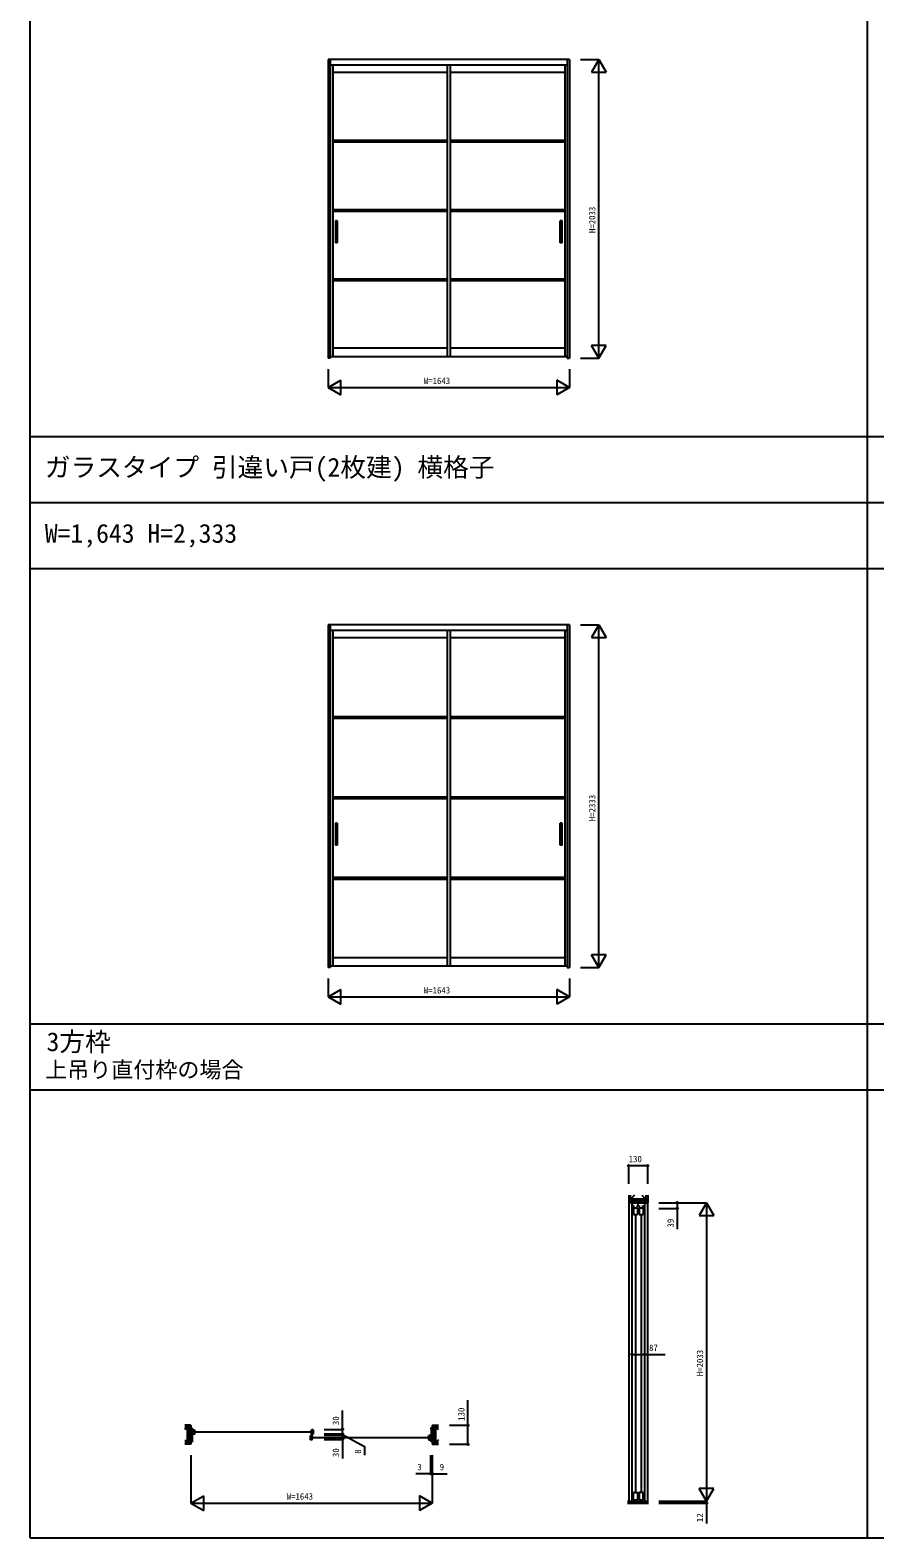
# Model space of a CAD drawing. Units: millimetres, scale not verified. Extents: x -14340 to 14341, y -10000 to 10000.
# Drawn here: x -14340 to -8589, y -10000 to 266 of the extents above; entities that cross this region are included whole.
import ezdxf
from ezdxf.enums import TextEntityAlignment as Align

# ---------------------------------------------------------------- set-up
doc = ezdxf.new("R2010")
doc.units = ezdxf.units.MM
doc.header["$LTSCALE"] = 50
for name, color, linetype in [('0-0_0', 7, 'Continuous'), ('0-1_YKK_A1', 4, 'Continuous'), ('0-2_YKK_B1', 4, 'Continuous'), ('0-3_YKK_C1', 4, 'Continuous'), ('0-4_YKK_F1', 7, 'Continuous'), ('0-5_YKK_N1', 2, 'Continuous'), ('0-6_YKK_Z1', 7, 'Continuous')]:
    doc.layers.add(name, color=color, linetype=linetype)
doc.styles.add('ＭＳ ゴシック', font='')
doc.styles.get('ＭＳ ゴシック').set_extended_font_data('MS Gothic')

msp = doc.modelspace()

# ---------------------------------------------------------------- linework, layer by layer
at = {"layer": '0-1_YKK_A1'}
for p, q in [((-10668.3, 66.5), (-12311.3, 66.5)), ((-12311.3, 66.5), (-12311.3, -1966.5)), ((-12296.3, 66.5), (-12296.3, -1966.5)), ((-10683.3, 27.5), (-12296.3, 27.5)), ((-12279.3, 27.5), (-12279.3, -1957.5)), ((-11499.8, 27.5), (-11499.8, -1957.5)), ((-11479.8, 27.5), (-11479.8, -1957.5)), ((-10700.3, 27.5), (-10700.3, -1957.5)), ((-10683.3, 66.5), (-10683.3, -1966.5)), ((-10668.3, 66.5), (-10668.3, -1966.5)), ((-11499.8, -21.5), (-12279.3, -21.5)), ((-10700.3, -21.5), (-11479.8, -21.5)), ((-12279.3, -482), (-11499.8, -482)), ((-12279.3, -494), (-11499.8, -494)), ((-11479.8, -482), (-10700.3, -482)), ((-11479.8, -494), (-10700.3, -494)), ((-12279.3, -954.5), (-11499.8, -954.5)), ((-12279.3, -966.5), (-11499.8, -966.5)), ((-11479.8, -954.5), (-10700.3, -954.5)), ((-11479.8, -966.5), (-10700.3, -966.5)), ((-12248.8, -1032.5), (-12261.8, -1032.5)), ((-12261.8, -1032.5), (-12261.8, -1182.5)), ((-12248.8, -1032.5), (-12248.8, -1182.5)), ((-10717.8, -1032.5), (-10730.8, -1032.5)), ((-10730.8, -1182.5), (-10730.8, -1032.5)), ((-10717.8, -1182.5), (-10717.8, -1032.5)), ((-12248.8, -1182.5), (-12261.8, -1182.5)), ((-10717.8, -1182.5), (-10730.8, -1182.5)), ((-12279.3, -1427), (-11499.8, -1427)), ((-11479.8, -1427), (-10700.3, -1427)), ((-12279.3, -1439), (-11499.8, -1439)), ((-11479.8, -1439), (-10700.3, -1439)), ((-11499.8, -1899.5), (-12279.3, -1899.5)), ((-10700.3, -1899.5), (-11479.8, -1899.5)), ((-12296.3, -1966.5), (-12311.3, -1966.5)), ((-10683.3, -1957.5), (-12296.3, -1957.5)), ((-10683.3, -1966.5), (-10668.3, -1966.5)), ((-10668.3, -3783.5), (-12311.3, -3783.5)), ((-12311.3, -3783.5), (-12311.3, -6116.5)), ((-12296.3, -3783.5), (-12296.3, -6116.5)), ((-10683.3, -3783.5), (-10683.3, -6116.5)), ((-10668.3, -3783.5), (-10668.3, -6116.5)), ((-10683.3, -3822.5), (-12296.3, -3822.5)), ((-12279.3, -3822.5), (-12279.3, -6107.5)), ((-11499.8, -3871.5), (-12279.3, -3871.5)), ((-11499.8, -3822.5), (-11499.8, -6107.5)), ((-11479.8, -3822.5), (-11479.8, -6107.5)), ((-10700.3, -3871.5), (-11479.8, -3871.5)), ((-10700.3, -3822.5), (-10700.3, -6107.5)), ((-12279.3, -4407), (-11499.8, -4407)), ((-11479.8, -4407), (-10700.3, -4407)), ((-12279.3, -4419), (-11499.8, -4419)), ((-11479.8, -4419), (-10700.3, -4419)), ((-12279.3, -4954.5), (-11499.8, -4954.5)), ((-12279.3, -4966.5), (-11499.8, -4966.5)), ((-11479.8, -4954.5), (-10700.3, -4954.5)), ((-11479.8, -4966.5), (-10700.3, -4966.5)), ((-12248.8, -5132.5), (-12261.8, -5132.5)), ((-12261.8, -5132.5), (-12261.8, -5282.5)), ((-12248.8, -5132.5), (-12248.8, -5282.5)), ((-10717.8, -5132.5), (-10730.8, -5132.5)), ((-10730.8, -5282.5), (-10730.8, -5132.5)), ((-10717.8, -5282.5), (-10717.8, -5132.5)), ((-12248.8, -5282.5), (-12261.8, -5282.5)), ((-10717.8, -5282.5), (-10730.8, -5282.5)), ((-12279.3, -5502), (-11499.8, -5502)), ((-12279.3, -5514), (-11499.8, -5514)), ((-11479.8, -5502), (-10700.3, -5502)), ((-11479.8, -5514), (-10700.3, -5514)), ((-11499.8, -6049.5), (-12279.3, -6049.5)), ((-10700.3, -6049.5), (-11479.8, -6049.5)), ((-12296.3, -6116.5), (-12311.3, -6116.5)), ((-10683.3, -6107.5), (-12296.3, -6107.5)), ((-10683.3, -6116.5), (-10668.3, -6116.5))]:
    msp.add_line(p, q, dxfattribs=at)
at = {"layer": '0-2_YKK_B1'}
for p, q in [((-13244.8, -9254.5), (-13229.8, -9254.5)), ((-13244.8, -9254.5), (-13244.8, -9341.5)), ((-13244.8, -9341.5), (-13229.8, -9341.5)), ((-13235.8, -9254.5), (-13235.8, -9341.5)), ((-13232.8, -9264), (-13232.8, -9294)), ((-13232.8, -9264), (-13220.8, -9264)), ((-13220.8, -9275), (-13212.8, -9275)), ((-13212.8, -9283), (-13220.8, -9283)), ((-13218.8, -9279), (-12427.3, -9279)), ((-12425.3, -9275), (-12433.3, -9275)), ((-12433.3, -9283), (-12425.3, -9283)), ((-12433.3, -9302), (-12433.3, -9332)), ((-12433.3, -9302), (-12421.3, -9302)), ((-12413.3, -9264), (-12425.3, -9264)), ((-12421.3, -9313), (-12413.3, -9313)), ((-12413.3, -9321), (-12421.3, -9321)), ((-12419.3, -9317), (-11627.8, -9317)), ((-12413.3, -9264), (-12413.3, -9294)), ((-11625.8, -9313), (-11633.8, -9313)), ((-11633.8, -9321), (-11625.8, -9321)), ((-11613.8, -9302), (-11625.8, -9302)), ((-11601.8, -9254.5), (-11616.8, -9254.5)), ((-11601.8, -9341.5), (-11616.8, -9341.5)), ((-11613.8, -9302), (-11613.8, -9332)), ((-11610.8, -9254.5), (-11610.8, -9341.5)), ((-11601.8, -9254.5), (-11601.8, -9341.5))]:
    msp.add_line(p, q, dxfattribs=at)
for points in [[(-13220.8, -9264), (-13220.8, -9294), (-13232.8, -9294)], [(-12421.3, -9302), (-12421.3, -9332), (-12433.3, -9332)], [(-12425.3, -9264), (-12425.3, -9294), (-12413.3, -9294)], [(-11625.8, -9302), (-11625.8, -9332), (-11613.8, -9332)]]:
    msp.add_lwpolyline(points, dxfattribs=at)
at = {"layer": '0-3_YKK_C1'}
for p, q in [((-10243.3, -7719), (-10241.3, -7719)), ((-10243.3, -7719), (-10243.3, -9751)), ((-10241.3, -7718), (-10158.3, -7718)), ((-10241.3, -7718), (-10241.3, -7757)), ((-10241.3, -7741.8), (-10225, -7741.8)), ((-10232.3, -7752), (-10205.3, -7752)), ((-10232.3, -7752), (-10232.3, -7798)), ((-10232.3, -7798), (-10205.3, -7798)), ((-10223.1, -7798), (-10223.1, -7806)), ((-10218.8, -7800), (-10218.8, -9690)), ((-10214.5, -7798), (-10214.5, -7806)), ((-10212.6, -7741.8), (-10187, -7741.8)), ((-10205.3, -7752), (-10205.3, -7798)), ((-10199.8, -7741.8), (-10199.8, -7718)), ((-10194.3, -7752), (-10167.3, -7752)), ((-10194.3, -7752), (-10194.3, -7798)), ((-10194.3, -7798), (-10167.3, -7798)), ((-10185.1, -7798), (-10185.1, -7806)), ((-10180.8, -7800), (-10180.8, -9690)), ((-10176.5, -7798), (-10176.5, -7806)), ((-10174.6, -7741.8), (-10158.3, -7741.8)), ((-10167.3, -7752), (-10167.3, -7798)), ((-10158.3, -7718), (-10158.3, -7757)), ((-10232.3, -9742), (-10232.3, -9692)), ((-10232.3, -9742), (-10205.3, -9742)), ((-10227.6, -9751), (-10227.6, -9742)), ((-10227.6, -9751), (-10210, -9751)), ((-10223.1, -9692), (-10223.1, -9684)), ((-10214.5, -9692), (-10214.5, -9684)), ((-10210, -9742), (-10210, -9751)), ((-10194.3, -9742), (-10167.3, -9742)), ((-10189.6, -9742), (-10189.6, -9751)), ((-10189.6, -9751), (-10172, -9751)), ((-10185.1, -9692), (-10185.1, -9684)), ((-10176.5, -9692), (-10176.5, -9684)), ((-10172, -9751), (-10172, -9742)), ((-10167.3, -9742), (-10167.3, -9692))]:
    msp.add_line(p, q, dxfattribs=at)
for points in [[(-10158.3, -7719), (-10156.3, -7719), (-10156.3, -9751)], [(-10232.3, -9692), (-10205.3, -9692), (-10205.3, -9742)], [(-10167.3, -9692), (-10194.3, -9692), (-10194.3, -9742)]]:
    msp.add_lwpolyline(points, dxfattribs=at)
at = {"layer": '0-4_YKK_F1'}
for p, q in [((-14339.8, -10000), (-14339.8, 10000)), ((-8639.8, -10000), (-8639.8, 9500)), ((-14339.8, -2500), (14160.2, -2500)), ((-14339.8, -2950), (14160.2, -2950)), ((-14339.8, -3400), (14160.2, -3400)), ((-14339.8, -6500), (14160.2, -6500)), ((-14339.8, -6950), (14160.2, -6950)), ((-14339.8, -10000), (14341.2, -10000))]:
    msp.add_line(p, q, dxfattribs=at)
at = {"layer": '0-5_YKK_N1'}
for p, q in [((-10593.3, 66.5), (-10468.3, 66.5)), ((-10468.3, 66.5), (-10518.3, -20.1)), ((-10468.3, -1966.5), (-10468.3, 66.5)), ((-10468.3, 66.5), (-10418.3, -20.1)), ((-10518.3, -20.1), (-10418.3, -20.1)), ((-10468.3, -1966.5), (-10518.3, -1879.9)), ((-10418.3, -1879.9), (-10518.3, -1879.9)), ((-10468.3, -1966.5), (-10418.3, -1879.9)), ((-12311.3, -2041.5), (-12311.3, -2166.5)), ((-10668.3, -2041.5), (-10668.3, -2166.5)), ((-10593.3, -1966.5), (-10468.3, -1966.5)), ((-12311.3, -2166.5), (-12224.7, -2116.5)), ((-12224.7, -2216.5), (-12224.7, -2116.5)), ((-10668.3, -2166.5), (-10754.9, -2116.5)), ((-10754.9, -2116.5), (-10754.9, -2216.5)), ((-12311.3, -2166.5), (-10668.3, -2166.5)), ((-12311.3, -2166.5), (-12224.7, -2216.5)), ((-10668.3, -2166.5), (-10754.9, -2216.5)), ((-10593.3, -3783.5), (-10468.3, -3783.5)), ((-10468.3, -3783.5), (-10518.3, -3870.1)), ((-10468.3, -6116.5), (-10468.3, -3783.5)), ((-10468.3, -3783.5), (-10418.3, -3870.1)), ((-10518.3, -3870.1), (-10418.3, -3870.1)), ((-10468.3, -6116.5), (-10518.3, -6029.9)), ((-10418.3, -6029.9), (-10518.3, -6029.9)), ((-10468.3, -6116.5), (-10418.3, -6029.9)), ((-10593.3, -6116.5), (-10468.3, -6116.5)), ((-12311.3, -6191.5), (-12311.3, -6316.5)), ((-10668.3, -6191.5), (-10668.3, -6316.5)), ((-12311.3, -6316.5), (-12224.7, -6266.5)), ((-12311.3, -6316.5), (-10668.3, -6316.5)), ((-12311.3, -6316.5), (-12224.7, -6366.5)), ((-12224.7, -6366.5), (-12224.7, -6266.5)), ((-10668.3, -6316.5), (-10754.9, -6266.5)), ((-10754.9, -6266.5), (-10754.9, -6366.5)), ((-10668.3, -6316.5), (-10754.9, -6366.5)), ((-10264.8, -7590.5), (-10264.8, -7465.5)), ((-10264.8, -7465.5), (-10134.8, -7465.5)), ((-10134.8, -7590.5), (-10134.8, -7465.5)), ((-10059.8, -7718), (-9934.8, -7718)), ((-10059.8, -7718), (-9734.8, -7718)), ((-10059.8, -7757), (-9934.8, -7757)), ((-9734.8, -7718), (-9784.8, -7804.6)), ((-9734.8, -7718), (-9734.8, -9751)), ((-9734.8, -7718), (-9684.8, -7804.6)), ((-9784.8, -7804.6), (-9684.8, -7804.6)), ((-10243.3, -8626), (-10243.3, -8751)), ((-10156.3, -8626), (-10156.3, -8751)), ((-11484.3, -9233), (-11359.3, -9233)), ((-12338.3, -9262), (-12213.3, -9262)), ((-12338.3, -9292), (-12213.3, -9292)), ((-12338.3, -9292), (-12213.3, -9292)), ((-12338.3, -9300), (-12213.3, -9300)), ((-12338.3, -9300), (-12213.3, -9300)), ((-12338.3, -9330), (-12213.3, -9330)), ((-12213.3, -9292), (-12213.3, -9272)), ((-12213.3, -9300), (-12213.3, -9292)), ((-12213.3, -9300), (-12213.3, -9292)), ((-12213.3, -9300), (-12213.3, -9320)), ((-13244.8, -9438), (-13244.8, -9763)), ((-11613.8, -9438), (-11613.8, -9563)), ((-11610.8, -9438), (-11610.8, -9563)), ((-11610.8, -9438), (-11610.8, -9563)), ((-11601.8, -9438), (-11601.8, -9563)), ((-11601.8, -9438), (-11601.8, -9763)), ((-11484.3, -9363), (-11359.3, -9363)), ((-11613.8, -9563), (-11713.8, -9563)), ((-11610.8, -9563), (-11630.8, -9563)), ((-11610.8, -9563), (-11613.8, -9563)), ((-11610.8, -9563), (-11601.8, -9563)), ((-11610.8, -9563), (-11590.8, -9563)), ((-11601.8, -9563), (-11501.8, -9563)), ((-13244.8, -9763), (-13158.2, -9713)), ((-13158.2, -9813), (-13158.2, -9713)), ((-11601.8, -9763), (-11688.4, -9713)), ((-11688.4, -9713), (-11688.4, -9813)), ((-10059.8, -9751), (-9734.8, -9751)), ((-10059.8, -9751), (-9734.8, -9751)), ((-9734.8, -9751), (-9784.8, -9664.4)), ((-9684.8, -9664.4), (-9784.8, -9664.4)), ((-9734.8, -9751), (-9684.8, -9664.4)), ((-9734.8, -9751), (-9734.8, -9763)), ((-13244.8, -9763), (-11601.8, -9763)), ((-13244.8, -9763), (-13158.2, -9813)), ((-11601.8, -9763), (-11688.4, -9813))]:
    msp.add_line(p, q, dxfattribs=at)
for points in [[(-9934.8, -7718), (-9934.8, -7757), (-9934.8, -7897)], [(-10243.3, -8751), (-10156.3, -8751), (-10016.3, -8751)], [(-12213.3, -9292), (-12213.3, -9262), (-12213.3, -9132)], [(-11359.3, -9363), (-11359.3, -9233), (-11359.3, -9063)], [(-12213.3, -9296), (-12063.3, -9377.5), (-12063.3, -9437.5)], [(-12213.3, -9300), (-12213.3, -9330), (-12213.3, -9460)], [(-10059.8, -9763), (-9734.8, -9763), (-9734.8, -9903)]]:
    msp.add_lwpolyline(points, dxfattribs=at)
for centre in [(-10264.8, -7465.5), (-10134.8, -7465.5), (-9934.8, -7718), (-9934.8, -7757), (-10243.3, -8751), (-10156.3, -8751), (-11359.3, -9233), (-12213.3, -9262), (-12213.3, -9292), (-12213.3, -9292), (-12213.3, -9300), (-12213.3, -9300), (-12213.3, -9330), (-11359.3, -9363), (-11613.8, -9563), (-11610.8, -9563), (-11610.8, -9563), (-11601.8, -9563), (-9734.8, -9763)]:
    msp.add_circle(centre, 5, dxfattribs=at)
at = {"layer": '0-6_YKK_Z1'}
for p, q in [((-10264.8, -7665.5), (-10264.8, -7718)), ((-10262.8, -7705.5), (-10262.8, -7665.5)), ((-10254.3, -7705.5), (-10254.3, -7665.5)), ((-10252.3, -7693.5), (-10252.3, -7665.5)), ((-10224.3, -7665.5), (-10252.3, -7693.5)), ((-10252.3, -7693.5), (-10252.3, -7705.5)), ((-10252.3, -7705.5), (-10147.3, -7693.5)), ((-10147.3, -7665.5), (-10147.3, -7693.5)), ((-10147.3, -7693.5), (-10147.3, -7705.5)), ((-10136.8, -7705.5), (-10136.8, -7665.5)), ((-10134.8, -7665.5), (-10134.8, -7718)), ((-10264.8, -7705.5), (-10252.3, -7705.5)), ((-10264.8, -7707.5), (-10232.8, -7707.5)), ((-10232.8, -7716), (-10264.8, -7716)), ((-10232.8, -7718), (-10264.8, -7718)), ((-10264.8, -7718), (-10264.8, -9751)), ((-10147.3, -7705.5), (-10252.3, -7705.5)), ((-10232.8, -7718), (-10232.8, -7705.5)), ((-10232.8, -7718), (-10167, -7705.5)), ((-10166.8, -7718), (-10232.8, -7718)), ((-10166.8, -7718), (-10166.8, -7705.5)), ((-10134.8, -7707.5), (-10166.8, -7707.5)), ((-10166.8, -7716), (-10134.8, -7716)), ((-10166.8, -7718), (-10134.8, -7718)), ((-10134.8, -7705.5), (-10147.3, -7705.5)), ((-10134.8, -9751), (-10134.8, -7718)), ((-13244.8, -9233), (-13287.1, -9233)), ((-13257.3, -9235), (-13287.1, -9235)), ((-13257.3, -9245.5), (-13257.3, -9233)), ((-13255.3, -9363), (-13255.3, -9233)), ((-13246.8, -9233), (-13246.8, -9363)), ((-13244.8, -9233), (-13244.8, -9363)), ((-11601.8, -9233), (-11559.3, -9233)), ((-11601.8, -9233), (-11601.8, -9363)), ((-11599.8, -9233), (-11599.8, -9363)), ((-11591.3, -9363), (-11591.3, -9233)), ((-11589.3, -9245.5), (-11589.3, -9233)), ((-11589.3, -9235), (-11559.3, -9235)), ((-13287.1, -9243.5), (-13257.3, -9243.5)), ((-13287.1, -9263.3), (-13269.3, -9245.5)), ((-13287.1, -9332.7), (-13269.3, -9350.5)), ((-13269.3, -9245.5), (-13257.3, -9245.5)), ((-13269.3, -9245.5), (-13257.3, -9350.5)), ((-13257.3, -9350.5), (-13257.3, -9245.5)), ((-11559.3, -9243.5), (-11589.3, -9243.5)), ((-11577.3, -9245.5), (-11589.3, -9245.5)), ((-11559.3, -9263.5), (-11577.3, -9245.5)), ((-11559.3, -9332.5), (-11577.3, -9350.5)), ((-13269.3, -9350.5), (-13287.1, -9350.5)), ((-13287.1, -9352.5), (-13257.3, -9352.5)), ((-13257.3, -9361), (-13287.1, -9361)), ((-13244.8, -9363), (-13287.1, -9363)), ((-13269.3, -9350.5), (-13257.3, -9350.5)), ((-13257.3, -9350.5), (-13257.3, -9363)), ((-11601.8, -9363), (-11559.3, -9363)), ((-11589.3, -9350.5), (-11589.3, -9363)), ((-11577.3, -9350.5), (-11589.3, -9350.5)), ((-11559.3, -9352.5), (-11589.3, -9352.5)), ((-11589.3, -9361), (-11559.3, -9361)), ((-11577.3, -9350.5), (-11559.3, -9350.5)), ((-10272, -9751), (-10130.7, -9751)), ((-10272, -9753), (-10130.7, -9753)), ((-10272, -9755), (-10130.7, -9755)), ((-10272, -9757), (-10130.7, -9757)), ((-10272, -9759), (-10130.7, -9759)), ((-10272, -9761), (-10130.7, -9761)), ((-10272, -9761), (-10130.7, -9761)), ((-10272, -9763), (-10130.7, -9763))]:
    msp.add_line(p, q, dxfattribs=at)
for points in [[(-10175.3, -7665.5), (-10147.3, -7693.5), (-10252.3, -7693.5)], [(-13269.3, -9350.5), (-13269.3, -9245.5), (-13287.1, -9245.5)], [(-11589.3, -9350.5), (-11589.3, -9245.5), (-11577.3, -9350.5)], [(-11577.3, -9350.5), (-11577.3, -9245.5), (-11559.3, -9245.5)]]:
    msp.add_lwpolyline(points, dxfattribs=at)

# ---------------------------------------------------------------- texts
at = {"layer": '0-0_0', "style": 'ＭＳ ゴシック'}
for s, height, p in [('ガラスタイプ 引違い戸(2枚建) 横格子', 128.3, (-14239.8, -2812.5)), ('W=1,643 H=2,333', 128.3, (-14239.8, -3262.5)), ('3方枠', 128.3, (-14228.2, -6724.3)), ('上吊り直付枠の場合', 110, (-14237.8, -6900))]:
    msp.add_text(s, height=height, dxfattribs=at).set_placement(p, align=Align.BOTTOM_LEFT)
at = {"layer": '0-5_YKK_N1', "style": 'ＭＳ ゴシック'}
for s, height, p in [('H=2033', 43.99, (-10478.3, -1115)), ('H=2333', 43.99, (-10478.3, -5120)), ('39', 43.99, (-9944.8, -7887)), ('H=2033', 43.99, (-9744.8, -8899.5)), ('130', 43.99, (-11369.3, -9203)), ('30', 43.99, (-12223.3, -9232)), ('30', 43.99, (-12223.3, -9450)), ('8', 44, (-12073.3, -9427.5)), ('12', 43.99, (-9744.8, -9893))]:
    msp.add_text(s, height=height, rotation=90, dxfattribs=at).set_placement(p, align=Align.BOTTOM_LEFT)
for s, height, p in [('W=1643', 43.99, (-11659.8, -2156.5)), ('W=1643', 43.99, (-11659.8, -6306.5)), ('130', 43.99, (-10264.8, -7455.5)), ('87', 43.99, (-10126.3, -8741)), ('3', 44, (-11703.8, -9553)), ('9', 44, (-11551.8, -9553)), ('W=1643', 43.99, (-12593.3, -9753))]:
    msp.add_text(s, height=height, dxfattribs=at).set_placement(p, align=Align.BOTTOM_LEFT)

doc.saveas('drawing.dxf')
